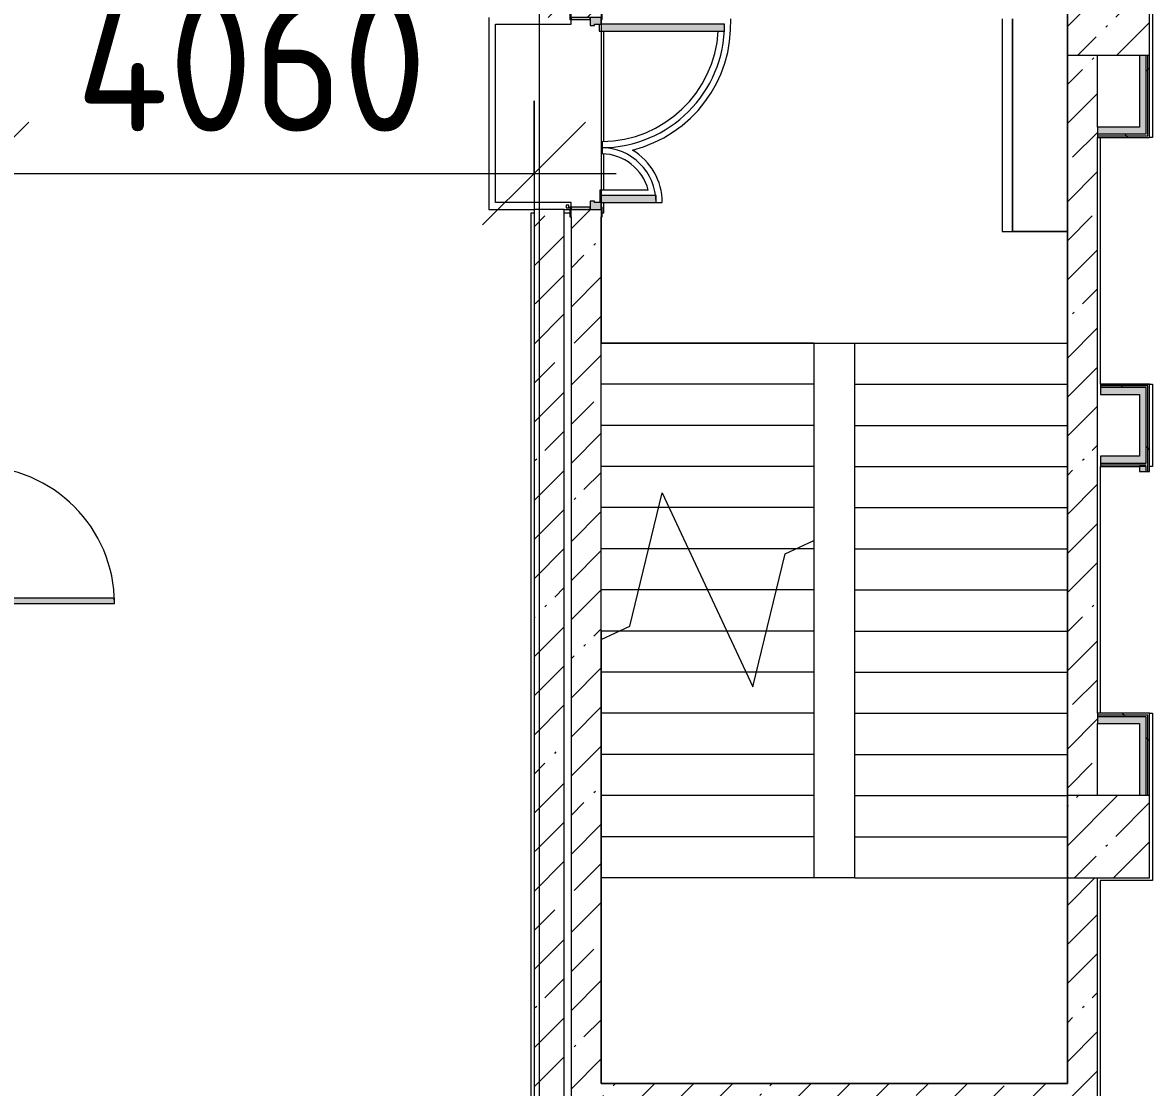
# Model space of a CAD drawing. Header units: millimetres. Extents: x 81671 to 282875, y -8553 to 29000.
# Drawn here: x 182299 to 190539, y 15172 to 22937 of the extents above; entities that cross this region are included whole.
import ezdxf

# ---------------------------------------------------------------- set-up
doc = ezdxf.new("R2010")
doc.units = ezdxf.units.MM
for name, color, linetype, lineweight in [('A-ANNO-DIMS', 7, 'Continuous', 9), ('A-ANNO-DIMS-500', 7, 'Continuous', 9), ('A-WALL', 7, 'Continuous', 9), ('A-WALL-4', 7, 'Continuous', 5), ('I-WALL-5', 7, 'Continuous', 5), ('S-COLS-2', 7, 'Continuous', 5), ('S-STRS-2', 7, 'Continuous', 5), ('S-STRS-MBND-2', 7, 'Continuous', 5), ('Оси', 7, 'Continuous', 9)]:
    doc.layers.add(name, color=color, linetype=linetype, lineweight=lineweight)
for name, color, linetype, lineweight, true_color in [('A-DOOR-5', 7, 'Continuous', 5, 0xe2e2e2), ('A-DOOR-6', 7, 'Continuous', 5, 0xaaaaaa), ('A-DOOR-FRAM-3', 7, 'Continuous', 5, 0xe2e2e2), ('A-DOOR-FRAM-4', 7, 'Continuous', 5, 0xaaaaaa), ('A-FLOR-3', 7, 'Continuous', 5, 0xaaaaaa), ('I-WALL-3', 7, 'Continuous', 5, 0xe7e7e7)]:
    doc.layers.add(name, color=color, linetype=linetype, lineweight=lineweight, true_color=true_color)
doc.styles.add('ISOCPEUR_2', font='isocpeur.ttf', dxfattribs={"width": 0.9, "height": 1000})
doc.dimstyles.new('ISO-2_0_0_9К_Средний_округл2_1', dxfattribs={"dimscale": 304.8, "dimtxt": 995.981176, "dimasz": 2.46063, "dimexe": 1.968504, "dimexo": 0, "dimgap": 0, "dimtad": 1, "dimdec": 0, "dimrnd": 10, "dimzin": 0, "dimdsep": 46, "dimtxsty": 'ISOCPEUR_2', "dimblk1": 'OBLIQUE', "dimblk2": 'OBLIQUE', "dimsah": 1, "dimcen": 0.09, "dimdle": 1.968504, "dimazin": 0, "dimtfac": 1, "dimtdec": 4, "dimtix": 1, "dimtmove": 0, "dimatfit": 3, "dimfxl": 1, "dimtvp": 1, "dimtolj": 1, "dimtzin": 0, "dimarcsym": 2})
pattern_1 = [(45, (147759.1, 0), (-285.123, 285.123), []), (45, (148044.2, 0), (-285.123, 285.123), [504.031, -100.806, 16.764, -84.042])]
pattern_2 = [(45, (147759.1, 0), (-530.33, 530.33), []), (135, (147759.1, 0), (-530.33, -530.33), [])]

# ---------------------------------------------------------------- blocks, each defined once
blk = doc.blocks.new('BSC_Колонна _Прямоугольная - 600х600-V82-1_4_3_птичка')
at = {"layer": 'S-COLS-2'}
h = blk.add_hatch(dxfattribs=at)
h.set_pattern_fill('FP_142', color=256, style=0, pattern_type=2)
h.set_pattern_definition([(45, (-42460, -17000), (-285.123, 285.123), []), (45, (-42174.88, -17000), (-285.123, 285.123), [504.031, -100.806, 16.764, -84.042])])
h.paths.add_polyline_path([(-300, -300), (300, -300), (300, 300), (-300, 300), (-300, 265)])
for p, q in [((300, 300), (-300, 300)), ((-300, 300), (-300, -300)), ((300, -300), (300, 300)), ((-300, -300), (300, -300))]:
    blk.add_line(p, q, dxfattribs=at)
blk = doc.blocks.new('BSC_Колонна _Прямоугольная - 600х600-V83-1_4_3_птичка')
at = {"layer": 'S-COLS-2'}
h = blk.add_hatch(dxfattribs=at)
h.set_pattern_fill('FP_143', color=256, style=0, pattern_type=2)
h.set_pattern_definition([(45, (-42460, -23000), (-285.123, 285.123), []), (45, (-42174.88, -23000), (-285.123, 285.123), [504.031, -100.806, 16.764, -84.042])])
h.paths.add_polyline_path([(-300, -300), (300, -300), (300, 300), (-300, 300), (-300, -25)])
for p, q in [((300, 300), (-300, 300)), ((-300, 300), (-300, -300)), ((300, -300), (300, 300)), ((-300, -300), (300, -300))]:
    blk.add_line(p, q, dxfattribs=at)
blk = doc.blocks.new('110_Дверь_СКБ_2Ст - Д-1 Лестничная клетка EIS60-V129-1_4_3_птичка')
at = {"layer": 'A-DOOR-5'}
for points in [[(-587.5, 264.7), (-587.5, 1010), (-637.5, 1010), (-637.5, 110), (-587.5, 110)], [(662.5, 264.7), (662.5, 510), (612.5, 510), (612.5, 110), (662.5, 110)], [(712.5, -110), (712.5, 30), (697.5, 30), (697.5, -110)]]:
    blk.add_hatch(color=256, dxfattribs=at).paths.add_polyline_path(points)
h = blk.add_hatch(color=256, dxfattribs=at)
h.paths.add_polyline_path([(712.5, 98.9), (712.5, 110), (662.5, 110), (662.5, 60), (652.5, 60), (652.5, 30), (712.5, 30)])
h.paths.add_polyline_path([(-627.5, 50), (-627.5, 60), (-637.5, 60), (-637.5, 110), (-687.5, 110), (-687.5, 30), (-627.5, 30)])
at = {"layer": 'A-DOOR-FRAM-3'}
for points in [[(-672.5, 118), (-742.5, 118), (-742.5, 110), (-672.5, 110)], [(767.5, 118), (697.5, 118), (697.5, 110), (767.5, 110)], [(-672.5, -110), (-677.5, 30), (-687.5, 30), (-687.5, -110), (-677.5, -110)], [(-672.5, -110), (-742.5, -110), (-742.5, -118), (-672.5, -118)], [(767.5, -110), (697.5, -110), (697.5, -118), (767.5, -118)]]:
    blk.add_hatch(color=256, dxfattribs=at).paths.add_polyline_path(points)
at = {"layer": 'A-DOOR-6'}
for p, q in [((-637.5, 1010), (-637.5, 110)), ((-587.5, 1010), (-637.5, 1010)), ((-587.5, 110), (-587.5, 1010)), ((662.5, 510), (612.5, 510)), ((612.5, 510), (612.5, 110)), ((662.5, 110), (662.5, 510)), ((-637.5, 110), (-587.5, 110)), ((612.5, 110), (662.5, 110))]:
    blk.add_line(p, q, dxfattribs=at)
for centre, radius, start, end in [((-637.5, 110), 900, 0, 90), ((662.5, 110), 400, 90, 180)]:
    blk.add_arc(centre, radius, start, end, dxfattribs=at)
at = {"layer": 'A-DOOR-FRAM-4'}
for p, q in [((-672.5, 118), (-742.5, 118)), ((-742.5, 118), (-742.5, 110)), ((-742.5, 110), (-672.5, 110)), ((-637.5, 110), (-687.5, 110)), ((-687.5, 110), (-687.5, 30)), ((-672.5, 110), (-672.5, 118)), ((-637.5, 60), (-637.5, 110)), ((662.5, 110), (662.5, 60)), ((712.5, 110), (662.5, 110)), ((767.5, 118), (697.5, 118)), ((697.5, 118), (697.5, 110)), ((697.5, 110), (767.5, 110)), ((712.5, 30), (712.5, 110)), ((767.5, 110), (767.5, 118)), ((-687.5, 30), (-627.5, 30)), ((-672.5, 30), (-687.5, 30)), ((-687.5, 30), (-687.5, -110)), ((-672.5, -110), (-672.5, 30)), ((-627.5, 60), (-637.5, 60)), ((-627.5, 30), (-627.5, 60)), ((662.5, 60), (652.5, 60)), ((652.5, 60), (652.5, 30)), ((652.5, 30), (712.5, 30)), ((712.5, 30), (697.5, 30)), ((697.5, 30), (697.5, -110)), ((712.5, -110), (712.5, 30)), ((-672.5, -110), (-742.5, -110)), ((-742.5, -110), (-742.5, -118)), ((-742.5, -118), (-672.5, -118)), ((-687.5, -110), (-672.5, -110)), ((-672.5, -118), (-672.5, -110)), ((697.5, -110), (712.5, -110)), ((767.5, -110), (697.5, -110)), ((697.5, -110), (697.5, -118)), ((697.5, -118), (767.5, -118)), ((767.5, -118), (767.5, -110))]:
    blk.add_line(p, q, dxfattribs=at)
blk = doc.blocks.new('110_Дверь_СКБ_1Ст_Внутренняя1 - Д-4к_п__1100x2100h_Артистические EI30-23988509-1_4_3_птичка')
at = {"layer": 'A-DOOR-5'}
h = blk.add_hatch(color=256, dxfattribs=at)
h.paths.add_polyline_path([(537.5, 100), (512.5, 100), (512.5, 60), (502.5, 60), (502.5, 20), (537.5, 20)])
h.paths.add_polyline_path([(-477.5, 60), (-487.5, 60), (-487.5, 100), (-512.5, 100), (-512.5, 20), (-477.5, 20), (-477.5, 44)])
at = {"layer": 'A-DOOR-6'}
h = blk.add_hatch(dxfattribs=at)
h.set_pattern_fill('FP_27', color=256, style=0, pattern_type=2)
h.set_pattern_definition([(135, (1751.41, 164.685), (-14.14214, -14.14214), []), (225, (1751.41, 164.685), (14.14214, -14.14214), [])])
h.paths.add_polyline_path([(562.5, 100), (537.5, 100), (537.5, -100), (562.5, -100)])
at = {"layer": 'A-DOOR-FRAM-3'}
for points in [[(512.5, 609.5), (512.5, 1100), (472.5, 1100), (472.5, 100), (512.5, 100), (512.5, 120)], [(-497.5, 100), (-497.5, 108), (-567.5, 108), (-567.5, 100), (-512.5, 100)], [(592.5, 108), (522.5, 108), (522.5, 100), (592.5, 100)], [(-497.5, 20), (-512.5, 20), (-512.5, -100), (-497.5, -100), (-497.5, -72.6)], [(537.5, 20), (522.5, 20), (522.5, -100), (537.5, -100)], [(-497.5, -108), (-497.5, -100), (-567.5, -100), (-567.5, -108), (-512.5, -108)], [(592.5, -108), (592.5, -100), (522.5, -100), (522.5, -108), (562.5, -108)]]:
    blk.add_hatch(color=256, dxfattribs=at).paths.add_polyline_path(points)
at = {"layer": 'A-DOOR-FRAM-4'}
h = blk.add_hatch(dxfattribs=at)
h.set_pattern_fill('FP_28', color=256, style=0, pattern_type=2)
h.set_pattern_definition([(45, (-371.384, 164.685), (-14.1421, 14.1421), []), (135, (-371.384, 164.685), (-14.1421, -14.1421), [])])
h.paths.add_polyline_path([(-512.5, -100), (-512.5, 100), (-537.5, 100), (-537.5, -100)])
at = {"layer": 'A-DOOR-6'}
for p, q in [((512.5, 1100), (472.5, 1100)), ((472.5, 1100), (472.5, 100)), ((512.5, 100), (512.5, 1100)), ((472.5, 100), (512.5, 100))]:
    blk.add_line(p, q, dxfattribs=at)
blk.add_arc((512.5, 100), 1000, 90, 180, dxfattribs=at)
at = {"layer": 'A-DOOR-FRAM-4'}
for p, q in [((-497.5, 108), (-567.5, 108)), ((-567.5, 108), (-567.5, 100)), ((-567.5, 100), (-497.5, 100)), ((-512.5, 100), (-537.5, 100)), ((-537.5, 100), (-537.5, -100)), ((-487.5, 100), (-512.5, 100)), ((-512.5, 100), (-512.5, 20)), ((-512.5, -100), (-512.5, 100)), ((-497.5, 100), (-512.5, 100)), ((-512.5, 100), (-512.5, 99)), ((-512.5, 99), (-497.5, 99)), ((-497.5, 100), (-497.5, 108)), ((-497.5, 99), (-497.5, 100)), ((-487.5, 60), (-487.5, 100)), ((512.5, 100), (512.5, 60)), ((537.5, 100), (512.5, 100)), ((592.5, 108), (522.5, 108)), ((522.5, 108), (522.5, 100)), ((537.5, 100), (522.5, 100)), ((522.5, 100), (522.5, 99)), ((522.5, 100), (592.5, 100)), ((522.5, 99), (537.5, 99)), ((537.5, 20), (537.5, 100)), ((562.5, 100), (537.5, 100)), ((537.5, 100), (537.5, -100)), ((537.5, 99), (537.5, 100)), ((562.5, -100), (562.5, 100)), ((592.5, 100), (592.5, 108)), ((-512.5, 20), (-477.5, 20)), ((-497.5, 20), (-512.5, 20)), ((-512.5, 20), (-512.5, -100)), ((-497.5, -100), (-497.5, 20)), ((-477.5, 60), (-487.5, 60)), ((-477.5, 20), (-477.5, 60)), ((512.5, 60), (502.5, 60)), ((502.5, 60), (502.5, 20)), ((502.5, 20), (537.5, 20)), ((537.5, 20), (522.5, 20)), ((522.5, 20), (522.5, -100)), ((537.5, -100), (537.5, 20)), ((-497.5, -100), (-567.5, -100)), ((-567.5, -100), (-567.5, -108)), ((-567.5, -108), (-497.5, -108)), ((-537.5, -100), (-512.5, -100)), ((-512.5, -100), (-497.5, -100)), ((-497.5, -108), (-497.5, -100)), ((522.5, -100), (537.5, -100)), ((592.5, -100), (522.5, -100)), ((522.5, -100), (522.5, -108)), ((522.5, -108), (592.5, -108)), ((537.5, -100), (562.5, -100)), ((592.5, -108), (592.5, -100))]:
    blk.add_line(p, q, dxfattribs=at)
blk = doc.blocks.new('Зашивка приборов отопления6 - Зашивка приборов отопления-33276534-1_4_3_птичка')
at = {"layer": 'A-WALL-4'}
for p, q in [((75235, 535), (73684.6, 535)), ((73684.6, 535), (73684.6, 460)), ((73684.6, 460), (73684.6, 60)), ((73684.6, 460), (75235, 460)), ((75235, 460), (73685, 460)), ((73685, 460), (73685, 60))]:
    blk.add_line(p, q, dxfattribs=at)
blk = doc.blocks.new('DIMBLOCK94-1_4_3_птичка')
at = {"layer": 'A-ANNO-DIMS-500'}
for p, q in [((181969.1, 22366.8), (181969.1, 21236.4)), ((181969.1, 21836.4), (181969.1, 22366.8)), ((186029.1, 22366.8), (186029.1, 21236.4)), ((186029.1, 21836.4), (186029.1, 22366.8)), ((181369.1, 21836.4), (186629.1, 21836.4))]:
    blk.add_line(p, q, dxfattribs=at)
at = {"layer": 'A-ANNO-DIMS-500', "lineweight": 20}
for p, q in [((181969.1, 21836.4), (182344.1, 22211.4)), ((186029.1, 21836.4), (186404.1, 22211.4)), ((181969.1, 21836.4), (181594.1, 21461.4)), ((186029.1, 21836.4), (185654.1, 21461.4))]:
    blk.add_line(p, q, dxfattribs=at)
at = {"layer": 'A-ANNO-DIMS-500', "color": 0, "insert": (182687.1, 23142.9), "char_height": 1000, "width": 3148.833, "attachment_point": 1, "line_spacing_factor": 1.149209, "style": 'ISOCPEUR_2'}
blk.add_mtext('4060', dxfattribs=at)
blk = doc.blocks.new('_Oblique')
at = {"color": 0, "linetype": 'ByBlock', "lineweight": -2}
blk.add_line((-0.5, -0.5), (0.5, 0.5), dxfattribs=at)

msp = doc.modelspace()

# ---------------------------------------------------------------- hatches: boundary and pattern name
at = {"layer": 'I-WALL-3'}
for points in [[(190494.1, 22125), (190494.1, 22700), (190444.1, 22700), (190444.1, 22125)], [(190159.1, 22125), (190444.1, 22125), (190444.1, 22175), (190139.1, 22175), (190139.1, 22125)], [(190160.1, 20225), (190444.1, 20225), (190444.1, 20275), (190160.1, 20275)], [(190444.1, 19725), (190444.1, 19775), (190160.1, 19775), (190160.1, 19725)], [(190142.5, 17825), (190444.1, 17825), (190444.1, 17875), (190139.1, 17875), (190139.1, 17825)], [(190494.1, 17300), (190494.1, 17875), (190444.1, 17875), (190444.1, 17300)]]:
    msp.add_hatch(color=256, dxfattribs=at).paths.add_polyline_path(points)
h = msp.add_hatch(color=256, dxfattribs=at)
h.paths.add_polyline_path([(190444.1, 19662.5), (190494.1, 19662.5), (190494.1, 19700), (190444.1, 19700)])
h.paths.add_polyline_path([(190494.1, 19725), (190494.1, 20275), (190444.1, 20275), (190444.1, 19725), (190484.8, 19725)])
at = {"layer": 'I-WALL-5'}
h = msp.add_hatch(dxfattribs=at)
h.set_pattern_fill('FP_98', color=256, style=0, pattern_type=2)
h.set_pattern_definition(pattern_1)
h.paths.add_polyline_path([(186299.1, 10450), (186519.1, 10450), (186517, 12125), (186299.1, 12125), (186299.1, 10680)])
h.paths.add_polyline_path([(186519.1, 13525), (186519.1, 21575.3), (186299.1, 21575.3), (186299.1, 13525)])
h.paths.add_polyline_path([(186519.1, 22975.3), (186519.1, 23420.3), (186299.1, 23420.3), (186299.1, 22975.3), (186469.1, 22975.3)])
h = msp.add_hatch(dxfattribs=at)
h.set_pattern_fill('FP_98', color=256, style=0, pattern_type=2)
h.set_pattern_definition(pattern_1)
h.paths.add_polyline_path([(186029.1, 15200), (186249.1, 15200), (186249.1, 21575.3), (186029.1, 21575.3), (186029.1, 18862.5)])
h.paths.add_polyline_path([(186029.1, 22975.3), (186249.1, 22975.3), (186249.1, 23400), (186029.1, 23400), (186029.1, 23004)])
h = msp.add_hatch(dxfattribs=at)
h.set_pattern_fill('FP_98', color=256, style=0, pattern_type=2)
h.set_pattern_definition(pattern_1)
h.paths.add_polyline_path([(189919.1, 17300), (190139.1, 17300), (190139.1, 22700), (189919.1, 22700), (189919.1, 17900)])
h = msp.add_hatch(dxfattribs=at)
h.set_pattern_fill('FP_216', color=256, style=0, pattern_type=2)
h.set_pattern_definition(pattern_2)
h.paths.add_polyline_path([(190506.6, 22112.5), (190506.6, 22700), (190494.1, 22700), (190494.1, 22112.5)])
h = msp.add_hatch(dxfattribs=at)
h.set_pattern_fill('FP_216', color=256, style=0, pattern_type=2)
h.set_pattern_definition(pattern_2)
h.paths.add_polyline_path([(190519.1, 22100), (190519.1, 22700), (190506.6, 22700), (190506.6, 22100)])
h = msp.add_hatch(dxfattribs=at)
h.set_pattern_fill('FP_216', color=256, style=0, pattern_type=2)
h.set_pattern_definition(pattern_2)
h.paths.add_polyline_path([(190493.8, 22112.5), (190494.1, 22112.5), (190494.1, 22125), (190139.1, 22125), (190139.1, 22112.5), (190444.1, 22112.5)])
h = msp.add_hatch(dxfattribs=at)
h.set_pattern_fill('FP_216', color=256, style=0, pattern_type=2)
h.set_pattern_definition(pattern_2)
h.paths.add_polyline_path([(190159.1, 22100), (190506.6, 22100), (190506.6, 22112.5), (190139.1, 22112.5), (190139.1, 22100)])
h = msp.add_hatch(dxfattribs=at)
h.set_pattern_fill('FP_216', color=256, style=0, pattern_type=2)
h.set_pattern_definition(pattern_2)
h.paths.add_polyline_path([(190506.6, 20287.5), (190506.3, 20300), (190160.1, 20300), (190160.1, 20287.5), (190494.1, 20287.5)])
h = msp.add_hatch(dxfattribs=at)
h.set_pattern_fill('FP_216', color=256, style=0, pattern_type=2)
h.set_pattern_definition(pattern_2)
h.paths.add_polyline_path([(190494.1, 20275), (190494.1, 20287.5), (190160.1, 20287.5), (190160.1, 20275), (190482.9, 20275)])
h = msp.add_hatch(dxfattribs=at)
h.set_pattern_fill('FP_216', color=256, style=0, pattern_type=2)
h.set_pattern_definition(pattern_2)
h.paths.add_polyline_path([(190506.6, 19662.5), (190506.6, 20287.5), (190494.1, 20287.5), (190494.1, 19662.5)])
h = msp.add_hatch(dxfattribs=at)
h.set_pattern_fill('FP_216', color=256, style=0, pattern_type=2)
h.set_pattern_definition(pattern_2)
h.paths.add_polyline_path([(190519.1, 19662.5), (190519.1, 20300), (190506.6, 20300), (190506.6, 19662.5)])
h = msp.add_hatch(dxfattribs=at)
h.set_pattern_fill('FP_216', color=256, style=0, pattern_type=2)
h.set_pattern_definition(pattern_2)
h.paths.add_polyline_path([(190139.7, 17887.5), (190506.6, 17887.5), (190506.3, 17900), (190139.1, 17900), (190139.1, 17887.5)])
h = msp.add_hatch(dxfattribs=at)
h.set_pattern_fill('FP_216', color=256, style=0, pattern_type=2)
h.set_pattern_definition(pattern_2)
h.paths.add_polyline_path([(190139.1, 17875), (190494.1, 17875), (190493.8, 17887.5), (190139.1, 17887.5)])
h = msp.add_hatch(dxfattribs=at)
h.set_pattern_fill('FP_216', color=256, style=0, pattern_type=2)
h.set_pattern_definition(pattern_2)
h.paths.add_polyline_path([(190494.1, 17300), (190506.6, 17300), (190506.6, 17887.5), (190494.1, 17887.5), (190494.1, 17825)])
h = msp.add_hatch(dxfattribs=at)
h.set_pattern_fill('FP_216', color=256, style=0, pattern_type=2)
h.set_pattern_definition(pattern_2)
h.paths.add_polyline_path([(190506.6, 17300), (190519.1, 17300), (190519.1, 17900), (190506.6, 17900), (190506.6, 17825)])
h = msp.add_hatch(dxfattribs=at)
h.set_pattern_fill('FP_98', color=256, style=0, pattern_type=2)
h.set_pattern_definition(pattern_1)
h.paths.add_polyline_path([(190139.1, 15200), (190139.1, 16700), (189919.1, 16700), (189919.1, 15200)])
h = msp.add_hatch(dxfattribs=at)
h.set_pattern_fill('FP_98', color=256, style=0, pattern_type=2)
h.set_pattern_definition(pattern_1)
h.paths.add_polyline_path([(186249.1, 11200), (186249.1, 12125), (186029.1, 12125), (186029.1, 11200), (186195.2, 11200)])
h.paths.add_polyline_path([(186029.1, 13525), (186249.1, 13525), (186249.1, 15200), (186029.1, 15200), (186029.1, 13550)])
h = msp.add_hatch(dxfattribs=at)
h.set_pattern_fill('FP_98', color=256, style=0, pattern_type=2)
h.set_pattern_definition(pattern_1)
h.paths.add_polyline_path([(186519.1, 14980), (190139.1, 14980), (190139.1, 15200), (186519.1, 15200)])

# ---------------------------------------------------------------- linework, layer by layer
at = {"layer": 'A-FLOR-3'}
for p, q in [((190539.1, 23320), (190539.1, 22100)), ((185699.1, 22975.3), (185699.1, 21575.3)), ((185749.1, 21625.3), (185749.1, 22925.3)), ((185749.1, 22925.3), (186299.1, 22925.3)), ((186299.1, 22925.3), (186299.1, 22960.3)), ((186505, 22925.3), (186505, 22875.3)), ((186505, 22875.3), (186519.1, 22875.3)), ((186519.1, 22875.3), (186519.1, 21715.3)), ((186539.1, 22071.2), (186539.1, 22875.3)), ((190159.1, 22100), (190159.1, 20300.5)), ((190539.1, 22100), (190519.1, 22100)), ((186525, 22070.3), (186525, 21980.2)), ((186539.1, 21715.3), (186539.1, 21978.7)), ((186862.5, 21715.3), (186508, 21715.3)), ((186508, 21715.3), (186508, 21625.3)), ((186299.1, 21625.3), (185749.1, 21625.3)), ((186299.1, 21590.3), (186299.1, 21625.3)), ((186539.1, 21550.3), (186539.1, 21625.3)), ((186919.1, 21625.3), (186964.1, 21625.3)), ((185699.1, 21575.3), (186029.1, 21575.3)), ((186009.1, 13475), (186009.1, 21550.3)), ((186009.1, 21550.3), (186030, 21550.3)), ((186249.1, 21575.3), (186291.1, 21575.3)), ((186249.1, 21550.3), (186291.1, 21550.3)), ((186527.1, 21550.3), (186539.1, 21550.3)), ((190159.1, 20300.5), (190539.1, 20300.5)), ((190539.1, 20300.5), (190539.1, 19700.5)), ((190159.1, 19700.5), (190159.1, 17900)), ((190539.1, 19700.5), (190518.3, 19700.5)), ((190519.1, 17900), (190539.1, 17900)), ((190539.1, 17900), (190539.1, 16680)), ((190539.1, 16680), (190159.1, 16680)), ((190159.1, 16680), (190159.1, 15102.5))]:
    msp.add_line(p, q, dxfattribs=at)
for centre, radius, start, end in [((186519.1, 22925.3), 945, 283.90489, 2.42594), ((186519.1, 22925.3), 855, 270.39464, 356.64746), ((186519.1, 21625.3), 445, 0, 59.31464), ((186519.1, 21625.3), 355, 14.68597, 89.0495)]:
    msp.add_arc(centre, radius, start, end, dxfattribs=at)
at = {"layer": 'A-WALL'}
for p, q in [((190494.1, 22125), (190494.1, 22700)), ((190506.6, 22112.5), (190506.6, 22700)), ((190139.1, 22175), (190139.1, 22100)), ((190139.1, 22125), (190494.1, 22125)), ((190139.1, 22112.5), (190506.6, 22112.5)), ((190506.6, 20287.5), (190160.1, 20287.5)), ((190494.1, 20275), (190160.1, 20275)), ((190494.1, 19725), (190494.1, 20275)), ((190506.6, 19662.5), (190506.6, 20287.5)), ((190160.1, 19725), (190494.1, 19725)), ((190160.1, 19712.5), (190494.1, 19712.5)), ((190494.1, 19700), (190444.1, 19700)), ((190494.1, 19662.5), (190494.1, 19700)), ((190139.1, 17900), (190139.1, 17825)), ((190506.6, 17887.5), (190139.1, 17887.5)), ((190506.6, 17300), (190506.6, 17887.5)), ((190494.1, 17875), (190139.1, 17875)), ((190494.1, 17300), (190494.1, 17875))]:
    msp.add_line(p, q, dxfattribs=at)
at = {"layer": 'A-WALL-4'}
for p, q in [((186284.1, 21606.3), (186264.1, 21606.3)), ((186264.1, 21606.3), (186264.1, 21586.3)), ((186284.1, 21586.3), (186284.1, 21606.3)), ((186264.1, 21586.3), (186284.1, 21586.3))]:
    msp.add_line(p, q, dxfattribs=at)
at = {"layer": 'I-WALL-5'}
for p, q in [((189919.1, 22700), (189919.1, 17300)), ((190139.1, 22175), (190139.1, 22700)), ((190444.1, 22700), (190444.1, 22175)), ((190519.1, 22100), (190519.1, 22700)), ((190444.1, 22175), (190139.1, 22175)), ((190139.1, 17900), (190139.1, 22100)), ((190139.1, 22100), (190519.1, 22100)), ((186249.1, 21575.3), (186029.1, 21575.3)), ((186029.1, 21575.3), (186029.1, 13580)), ((186249.1, 13580), (186249.1, 21575.3)), ((186299.1, 21520.3), (186299.1, 13525)), ((186519.1, 15200), (186519.1, 21520.3)), ((190519.1, 20300), (190160.1, 20300)), ((190160.1, 20300), (190160.1, 20225)), ((190519.1, 19662.5), (190519.1, 20300)), ((190160.1, 20225), (190444.1, 20225)), ((190444.1, 20225), (190444.1, 19775)), ((190444.1, 19775), (190160.1, 19775)), ((190160.1, 19775), (190160.1, 19700)), ((190160.1, 19700), (190444.1, 19700)), ((190444.1, 19700), (190444.1, 19662.5)), ((190444.1, 19662.5), (190519.1, 19662.5)), ((190519.1, 17900), (190139.1, 17900)), ((190519.1, 17300), (190519.1, 17900)), ((190139.1, 17300), (190139.1, 17825)), ((190139.1, 17825), (190444.1, 17825)), ((190444.1, 17825), (190444.1, 17300)), ((189919.1, 16700), (189919.1, 15200)), ((190139.1, 12300), (190139.1, 16700)), ((189919.1, 15200), (186519.1, 15200))]:
    msp.add_line(p, q, dxfattribs=at)
at = {"layer": 'S-STRS-2'}
for p, q in [((188069.1, 20600), (186519.1, 20600)), ((188069.1, 20600), (186519.1, 20600)), ((188069.1, 20600), (188069.1, 20300)), ((188069.1, 20300), (186519.1, 20300)), ((188069.1, 20300), (186519.1, 20300)), ((188069.1, 20300), (188069.1, 20000)), ((188069.1, 20000), (186519.1, 20000)), ((188069.1, 20000), (186519.1, 20000)), ((188069.1, 20000), (188069.1, 19700)), ((188069.1, 19700), (186519.1, 19700)), ((188069.1, 19700), (186519.1, 19700)), ((188069.1, 19700), (188069.1, 19400)), ((186937.7, 19400), (186519.1, 19400)), ((186937.7, 19400), (186519.1, 19400)), ((188069.1, 19400), (187014.3, 19400)), ((188069.1, 19400), (187014.3, 19400)), ((188069.1, 19400), (188069.1, 19161.4)), ((186864.8, 19100), (186519.1, 19100)), ((186864.8, 19100), (186519.1, 19100)), ((187937.4, 19100), (187154.2, 19100)), ((187937.4, 19100), (187154.2, 19100)), ((186791.8, 18800), (186519.1, 18800)), ((186791.8, 18800), (186519.1, 18800)), ((187796.3, 18800), (187294.1, 18800)), ((187796.3, 18800), (187294.1, 18800)), ((186519.1, 18500), (186519.1, 18438.6)), ((186650.7, 18500), (186519.1, 18500)), ((186650.7, 18500), (186519.1, 18500)), ((187723.4, 18500), (187434, 18500)), ((187723.4, 18500), (187434, 18500)), ((187650.5, 18200), (187573.9, 18200)), ((187650.5, 18200), (187573.9, 18200))]:
    msp.add_line(p, q, dxfattribs=at)
at = {"layer": 'S-STRS-MBND-2'}
for p, q in [((186519.1, 23400), (186519.1, 20600)), ((189919.1, 20600), (189919.1, 23400)), ((186519.1, 20600), (188369.1, 20600)), ((188369.1, 20600), (189919.1, 20600)), ((188369.1, 16700), (188369.1, 20600)), ((188369.1, 20600), (189919.1, 20600)), ((189919.1, 16700), (189919.1, 20600)), ((188369.1, 20300), (189919.1, 20300)), ((188369.1, 20300), (189919.1, 20300)), ((188369.1, 20000), (189919.1, 20000)), ((188369.1, 20000), (189919.1, 20000)), ((188369.1, 19700), (189919.1, 19700)), ((188369.1, 19700), (189919.1, 19700)), ((186727.7, 18535.9), (186963.9, 19508.1)), ((186963.9, 19508.1), (187624.3, 18091.9)), ((187014.3, 19400), (186937.7, 19400)), ((187014.3, 19400), (186937.7, 19400)), ((188369.1, 19400), (189919.1, 19400)), ((188369.1, 19400), (189919.1, 19400)), ((187860.5, 19064.1), (188069.1, 19161.4)), ((188069.1, 19161.4), (188069.1, 16700)), ((187154.2, 19100), (186864.8, 19100)), ((187154.2, 19100), (186864.8, 19100)), ((187624.3, 18091.9), (187860.5, 19064.1)), ((188069.1, 19100), (187937.4, 19100)), ((188069.1, 19100), (187937.4, 19100)), ((188369.1, 19100), (189919.1, 19100)), ((188369.1, 19100), (189919.1, 19100)), ((187294.1, 18800), (186791.8, 18800)), ((187294.1, 18800), (186791.8, 18800)), ((188069.1, 18800), (187796.3, 18800)), ((188069.1, 18800), (187796.3, 18800)), ((188369.1, 18800), (189919.1, 18800)), ((188369.1, 18800), (189919.1, 18800)), ((186519.1, 18438.6), (186727.7, 18535.9)), ((187434, 18500), (186650.7, 18500)), ((187434, 18500), (186650.7, 18500)), ((188069.1, 18500), (187723.4, 18500)), ((188069.1, 18500), (187723.4, 18500)), ((188369.1, 18500), (189919.1, 18500)), ((188369.1, 18500), (189919.1, 18500)), ((186519.1, 18438.6), (186519.1, 16700)), ((187573.9, 18200), (186519.1, 18200)), ((187573.9, 18200), (186519.1, 18200)), ((188069.1, 18200), (187650.5, 18200)), ((188069.1, 18200), (187650.5, 18200)), ((188369.1, 18200), (189919.1, 18200)), ((188369.1, 18200), (189919.1, 18200)), ((188069.1, 17900), (186519.1, 17900)), ((188069.1, 17900), (186519.1, 17900)), ((188369.1, 17900), (189919.1, 17900)), ((188369.1, 17900), (189919.1, 17900)), ((188069.1, 17600), (186519.1, 17600)), ((188069.1, 17600), (186519.1, 17600)), ((188369.1, 17600), (189919.1, 17600)), ((188369.1, 17600), (189919.1, 17600)), ((188069.1, 17300), (186519.1, 17300)), ((188069.1, 17300), (186519.1, 17300)), ((188369.1, 17300), (189919.1, 17300)), ((188369.1, 17300), (189919.1, 17300)), ((188069.1, 17000), (186519.1, 17000)), ((188069.1, 17000), (186519.1, 17000)), ((188369.1, 17000), (189919.1, 17000)), ((188369.1, 17000), (189919.1, 17000)), ((186519.1, 16700), (186519.1, 15200)), ((188069.1, 16700), (186519.1, 16700)), ((188069.1, 16700), (186519.1, 16700)), ((188369.1, 16700), (188069.1, 16700)), ((188369.1, 16700), (189919.1, 16700)), ((188369.1, 16700), (189919.1, 16700)), ((189919.1, 15200), (189919.1, 16700)), ((186519.1, 15200), (189919.1, 15200))]:
    msp.add_line(p, q, dxfattribs=at)
at = {"layer": 'Оси'}
msp.add_line((186069.1, 11299.7), (186069.1, 23799.7), dxfattribs=at)

# ---------------------------------------------------------------- block references
at = {"layer": 'A-DOOR-6', "rotation": 269.9999999999999}
for name, p in [('110_Дверь_СКБ_2Ст - Д-1 Лестничная клетка EIS60-V129-1_4_3_птичка', (186409.1, 22287.8)), ('110_Дверь_СКБ_1Ст_Внутренняя1 - Д-4к_п__1100x2100h_Артистические EI30-23988509-1_4_3_птичка', (181869.1, 19212.5))]:
    msp.add_blockref(name, p, dxfattribs=at)
at = {"layer": 'A-WALL-4', "rotation": 89.9999999999998}
msp.add_blockref('Зашивка приборов отопления6 - Зашивка приборов отопления-33276534-1_4_3_птичка', (189979.1, -52270), dxfattribs=at)
at = {"layer": 'S-COLS-2'}
for name, p in [('BSC_Колонна _Прямоугольная - 600х600-V83-1_4_3_птичка', (190219.1, 23000)), ('BSC_Колонна _Прямоугольная - 600х600-V82-1_4_3_птичка', (190219.1, 17000))]:
    msp.add_blockref(name, p, dxfattribs=at)

# ---------------------------------------------------------------- dimensions: what is measured, and where the dimension line sits
at = {"layer": 'A-ANNO-DIMS'}
dim = msp.add_linear_dim(base=(186029.1, 21836.4), p1=(181969.1, 22366.8), p2=(186029.1, 22366.8), dimstyle='ISO-2_0_0_9К_Средний_округл2_1', override={"dimpost": '<>', "dimfxl": 4060}, dxfattribs=at)
dim.commit()
dim.dimension.update_dxf_attribs({"geometry": 'DIMBLOCK94-1_4_3_птичка', "text_midpoint": (183999.1, 22336.4)})

doc.saveas('drawing.dxf')
